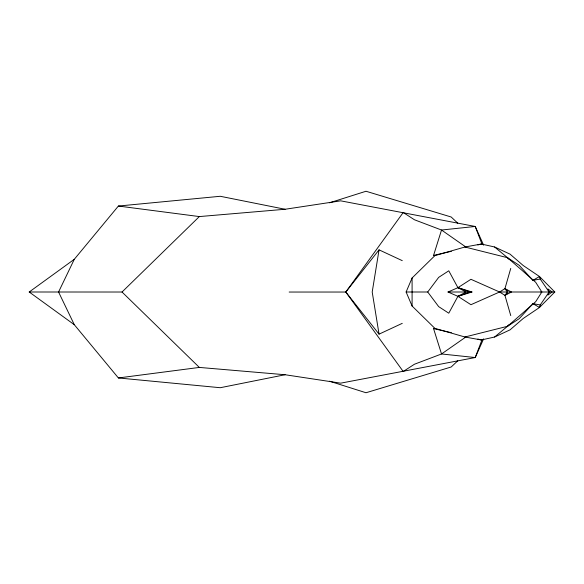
<?xml version="1.0" encoding="UTF-8"?>
<svg xmlns="http://www.w3.org/2000/svg" width="584" height="584" viewBox="0 0 584 584"><rect width="100%" height="100%" fill="white"/><g stroke="black" fill="none" stroke-linecap="round" stroke-linejoin="round"><path stroke-width="0.88" d="M412.092 306.023L412.092 277.977L434.861 255.668L464.901 247.003L481.296 244.024L494.582 246.974L510.066 254.157L523.235 265.537L539.492 276.517L554.8 292L539.492 307.483L523.235 318.462L510.066 329.843L494.582 337.026L481.296 339.976L464.901 336.997L434.861 328.332L412.092 306.023L406.114 292L412.092 277.977M402.266 260.654L379.053 249.85L372.205 292.015L379.053 334.15L402.266 323.346M510.752 315.608L504.934 295.343L499.561 292L470.938 279.298L457.922 287.678L448.001 292.007L457.922 296.322L470.938 304.702L499.561 292L504.934 288.657L510.752 268.392M494.582 246.974L507.511 257.697L519.22 265.318L532.907 280.349L539.492 276.517L540.222 279.043L549.113 292L547.894 295.081L552.15 292L547.894 288.919L549.113 292L540.222 304.957L539.492 307.483L532.907 303.651L519.22 318.682L507.511 326.303L494.582 337.026M434.861 255.668L433.562 255.391L441.526 230.03L475.23 226.461L483.618 245.149M481.975 339.866L475.23 357.539L340.684 383.162L285.094 374.738L199.341 367.424L118.391 377.957L74.299 324.704L58.568 292L74.299 259.289L118.391 206.042L220.256 196.282L285.094 209.262L340.684 200.838L475.23 226.461L481.975 244.134M483.618 338.851L475.23 357.539L441.526 353.97L414.428 364.241L403.216 371.512L345.801 292.036L289.168 292.044M464.901 247.003L507.511 257.697L535.689 282.291L541.835 292L535.689 301.709L507.511 326.303L464.901 336.997M379.053 334.15L345.801 292.036L403.216 212.488L414.428 219.759L441.526 230.03L466.098 247.178M499.561 292L507.372 292L504.934 288.657L511.526 292L504.934 295.343L507.372 292L541.835 292M427.722 292L438.679 277.371L448.775 270.801L457.922 287.678L466.098 292L457.922 296.322L448.775 313.199L438.679 306.629L427.722 292L406.114 292M345.801 292.036L379.053 249.85M507.511 326.303L508.642 324.908M74.299 259.289L29.2 292L122.034 292.022L199.341 216.576L285.094 209.262M457.776 360.803L451.191 366.993L366 392.747L329.471 381.184M504.934 295.343L507.591 293.438M466.098 336.822L441.526 353.97L433.562 328.609L434.861 328.332M469.492 292.292L457.922 296.322L471.974 292L457.922 287.678L469.492 291.715M329.471 202.816L366 191.253L451.191 217.007L457.776 223.197M477.851 244.966L481.296 244.024M433.562 255.391L451.352 251.31M285.094 374.738L220.256 387.718L118.391 377.957M532.907 280.349L540.222 279.043M448.001 292.007L471.974 292M554.8 292L540.777 292M118.391 206.042L199.341 216.576M532.907 303.651L540.222 304.957M433.562 328.609L451.352 332.69M477.851 339.034L481.296 339.976M504.934 288.657L507.591 290.569M29.2 292L74.299 324.704M122.034 292.022L199.341 367.424M507.511 257.697L508.642 259.092"/></g></svg>
